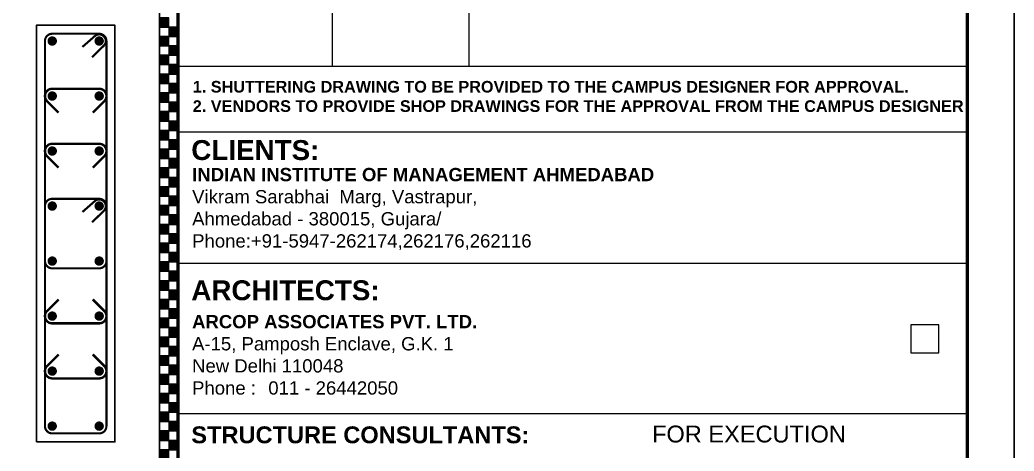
# Model space of a CAD drawing. Extents: x -200722 to 834823, y -494970 to 88783.
# Drawn here: x 410812 to 422456, y -88204 to -83154 of the extents above; entities that cross this region are included whole.
import ezdxf
from ezdxf.enums import TextEntityAlignment as Align

# ---------------------------------------------------------------- set-up
doc = ezdxf.new("R2010")
doc.units = 0
doc.header["$LTSCALE"] = 100
doc.header["$MEASUREMENT"] = 0
doc.layers.get('0').update_dxf_attribs({"linetype": 'CONTINUOUS'})
for name, color, linetype in [('5', 4, 'CONTINUOUS'), ('COL. SHED. STEEL.', 6, 'CONTINUOUS'), ('column', 240, 'CONTINUOUS'), ('STEEL', 6, 'CONTINUOUS'), ('TEXT', 2, 'CONTINUOUS')]:
    doc.layers.add(name, color=color, linetype=linetype)
doc.layers.add('9_PRINT BOUNDARY_NON PRINT', color=32, linetype='CONTINUOUS', plot=False)
doc.layers.add('9_TITLE TEXT', color=7, linetype='CONTINUOUS', lineweight=20)
doc.styles.add('AR', font='arial.ttf')
doc.styles.add('SANSSERIF', font='SAS_____.pfb', dxfattribs={"height": 325})
doc.styles.add('TITLES', font='arial.ttf')

# ---------------------------------------------------------------- blocks, each defined once
blk = doc.blocks.new('TITLE CHAIN')
at = {"layer": '9_TITLE TEXT'}
h = blk.add_hatch(color=256, dxfattribs=at)
h.dxf.hatch_style = 1
h.paths.add_polyline_path([(0, -391.62), (1, -391.62), (1, -390.62), (0, -390.62)])
h = blk.add_hatch(color=256, dxfattribs=at)
h.dxf.hatch_style = 1
h.paths.add_polyline_path([(1, -392.62), (2, -392.62), (2, -391.62), (1, -391.62)])
h = blk.add_hatch(color=256, dxfattribs=at)
h.dxf.hatch_style = 1
h.paths.add_polyline_path([(0, -393.62), (1, -393.62), (1, -392.62), (0, -392.62)])
h = blk.add_hatch(color=256, dxfattribs=at)
h.dxf.hatch_style = 1
h.paths.add_polyline_path([(1, -394.62), (2, -394.62), (2, -393.62), (1, -393.62)])
h = blk.add_hatch(color=256, dxfattribs=at)
h.dxf.hatch_style = 1
h.paths.add_polyline_path([(0, -395.62), (1, -395.62), (1, -394.62), (0, -394.62)])
h = blk.add_hatch(color=256, dxfattribs=at)
h.dxf.hatch_style = 1
h.paths.add_polyline_path([(1, -396.62), (2, -396.62), (2, -395.62), (1, -395.62)])
h = blk.add_hatch(color=256, dxfattribs=at)
h.dxf.hatch_style = 1
h.paths.add_polyline_path([(0, -397.62), (1, -397.62), (1, -396.62), (0, -396.62)])
h = blk.add_hatch(color=256, dxfattribs=at)
h.dxf.hatch_style = 1
h.paths.add_polyline_path([(1, -398.62), (2, -398.62), (2, -397.62), (1, -397.62)])
h = blk.add_hatch(color=256, dxfattribs=at)
h.dxf.hatch_style = 1
h.paths.add_polyline_path([(0, -399.62), (1, -399.62), (1, -398.62), (0, -398.62)])
h = blk.add_hatch(color=256, dxfattribs=at)
h.dxf.hatch_style = 1
h.paths.add_polyline_path([(1, -400.62), (2, -400.62), (2, -399.62), (1, -399.62)])
h = blk.add_hatch(color=256, dxfattribs=at)
h.dxf.hatch_style = 1
h.paths.add_polyline_path([(0, -401.62), (1, -401.62), (1, -400.62), (0, -400.62)])
h = blk.add_hatch(color=256, dxfattribs=at)
h.dxf.hatch_style = 1
h.paths.add_polyline_path([(1, -402.62), (2, -402.62), (2, -401.62), (1, -401.62)])
h = blk.add_hatch(color=256, dxfattribs=at)
h.dxf.hatch_style = 1
h.paths.add_polyline_path([(0, -403.62), (1, -403.62), (1, -402.62), (0, -402.62)])
h = blk.add_hatch(color=256, dxfattribs=at)
h.dxf.hatch_style = 1
h.paths.add_polyline_path([(1, -404.62), (2, -404.62), (2, -403.62), (1, -403.62)])
h = blk.add_hatch(color=256, dxfattribs=at)
h.dxf.hatch_style = 1
h.paths.add_polyline_path([(0, -405.62), (1, -405.62), (1, -404.62), (0, -404.62)])
h = blk.add_hatch(color=256, dxfattribs=at)
h.dxf.hatch_style = 1
h.paths.add_polyline_path([(1, -406.62), (2, -406.62), (2, -405.62), (1, -405.62)])
h = blk.add_hatch(color=256, dxfattribs=at)
h.dxf.hatch_style = 1
h.paths.add_polyline_path([(0, -407.62), (1, -407.62), (1, -406.62), (0, -406.62)])
h = blk.add_hatch(color=256, dxfattribs=at)
h.dxf.hatch_style = 1
h.paths.add_polyline_path([(1, -408.62), (2, -408.62), (2, -407.62), (1, -407.62)])
h = blk.add_hatch(color=256, dxfattribs=at)
h.dxf.hatch_style = 1
h.paths.add_polyline_path([(0, -409.62), (1, -409.62), (1, -408.62), (0, -408.62)])
h = blk.add_hatch(color=256, dxfattribs=at)
h.dxf.hatch_style = 1
h.paths.add_polyline_path([(1, -410.62), (2, -410.62), (2, -409.62), (1, -409.62)])
h = blk.add_hatch(color=256, dxfattribs=at)
h.dxf.hatch_style = 1
h.paths.add_polyline_path([(0, -411.62), (1, -411.62), (1, -410.62), (0, -410.62)])
h = blk.add_hatch(color=256, dxfattribs=at)
h.dxf.hatch_style = 1
h.paths.add_polyline_path([(1, -412.62), (2, -412.62), (2, -411.62), (1, -411.62)])
h = blk.add_hatch(color=256, dxfattribs=at)
h.dxf.hatch_style = 1
h.paths.add_polyline_path([(0, -413.62), (1, -413.62), (1, -412.62), (0, -412.62)])
h = blk.add_hatch(color=256, dxfattribs=at)
h.dxf.hatch_style = 1
h.paths.add_polyline_path([(1, -414.62), (2, -414.62), (2, -413.62), (1, -413.62)])
h = blk.add_hatch(color=256, dxfattribs=at)
h.dxf.hatch_style = 1
h.paths.add_polyline_path([(0, -415.62), (1, -415.62), (1, -414.62), (0, -414.62)])
h = blk.add_hatch(color=256, dxfattribs=at)
h.dxf.hatch_style = 1
h.paths.add_polyline_path([(1, -416.62), (2, -416.62), (2, -415.62), (1, -415.62)])
h = blk.add_hatch(color=256, dxfattribs=at)
h.dxf.hatch_style = 1
h.paths.add_polyline_path([(0, -417.62), (1, -417.62), (1, -416.62), (0, -416.62)])
h = blk.add_hatch(color=256, dxfattribs=at)
h.dxf.hatch_style = 1
h.paths.add_polyline_path([(1, -418.62), (2, -418.62), (2, -417.62), (1, -417.62)])
h = blk.add_hatch(color=256, dxfattribs=at)
h.dxf.hatch_style = 1
h.paths.add_polyline_path([(0, -419.62), (1, -419.62), (1, -418.62), (0, -418.62)])
h = blk.add_hatch(color=256, dxfattribs=at)
h.dxf.hatch_style = 1
h.paths.add_polyline_path([(1, -420.62), (2, -420.62), (2, -419.62), (1, -419.62)])
h = blk.add_hatch(color=256, dxfattribs=at)
h.dxf.hatch_style = 1
h.paths.add_polyline_path([(0, -421.62), (1, -421.62), (1, -420.62), (0, -420.62)])
h = blk.add_hatch(color=256, dxfattribs=at)
h.dxf.hatch_style = 1
h.paths.add_polyline_path([(1, -422.62), (2, -422.62), (2, -421.62), (1, -421.62)])
h = blk.add_hatch(color=256, dxfattribs=at)
h.dxf.hatch_style = 1
h.paths.add_polyline_path([(0, -423.62), (1, -423.62), (1, -422.62), (0, -422.62)])
h = blk.add_hatch(color=256, dxfattribs=at)
h.dxf.hatch_style = 1
h.paths.add_polyline_path([(1, -424.62), (2, -424.62), (2, -423.62), (1, -423.62)])
h = blk.add_hatch(color=256, dxfattribs=at)
h.dxf.hatch_style = 1
h.paths.add_polyline_path([(0, -425.62), (1, -425.62), (1, -424.62), (0, -424.62)])
h = blk.add_hatch(color=256, dxfattribs=at)
h.dxf.hatch_style = 1
h.paths.add_polyline_path([(1, -426.62), (2, -426.62), (2, -425.62), (1, -425.62)])
h = blk.add_hatch(color=256, dxfattribs=at)
h.dxf.hatch_style = 1
h.paths.add_polyline_path([(0, -427.62), (1, -427.62), (1, -426.62), (0, -426.62)])
h = blk.add_hatch(color=256, dxfattribs=at)
h.dxf.hatch_style = 1
h.paths.add_polyline_path([(1, -428.62), (2, -428.62), (2, -427.62), (1, -427.62)])
h = blk.add_hatch(color=256, dxfattribs=at)
h.dxf.hatch_style = 1
h.paths.add_polyline_path([(0, -429.62), (1, -429.62), (1, -428.62), (0, -428.62)])
h = blk.add_hatch(color=256, dxfattribs=at)
h.dxf.hatch_style = 1
h.paths.add_polyline_path([(1, -430.62), (2, -430.62), (2, -429.62), (1, -429.62)])
h = blk.add_hatch(color=256, dxfattribs=at)
h.dxf.hatch_style = 1
h.paths.add_polyline_path([(0, -431.62), (1, -431.62), (1, -430.62), (0, -430.62)])
h = blk.add_hatch(color=256, dxfattribs=at)
h.dxf.hatch_style = 1
h.paths.add_polyline_path([(1, -432.62), (2, -432.62), (2, -431.62), (1, -431.62)])
h = blk.add_hatch(color=256, dxfattribs=at)
h.dxf.hatch_style = 1
h.paths.add_polyline_path([(0, -433.62), (1, -433.62), (1, -432.62), (0, -432.62)])
h = blk.add_hatch(color=256, dxfattribs=at)
h.dxf.hatch_style = 1
h.paths.add_polyline_path([(1, -434.62), (2, -434.62), (2, -433.62), (1, -433.62)])
h = blk.add_hatch(color=256, dxfattribs=at)
h.dxf.hatch_style = 1
h.paths.add_polyline_path([(0, -435.62), (1, -435.62), (1, -434.62), (0, -434.62)])
h = blk.add_hatch(color=256, dxfattribs=at)
h.dxf.hatch_style = 1
h.paths.add_polyline_path([(1, -436.62), (2, -436.62), (2, -435.62), (1, -435.62)])
h = blk.add_hatch(color=256, dxfattribs=at)
h.dxf.hatch_style = 1
h.paths.add_polyline_path([(0, -437.62), (1, -437.62), (1, -436.62), (0, -436.62)])
for p, q in [((0, -584), (0, 0)), ((2, -584), (2, 0))]:
    blk.add_line(p, q, dxfattribs=at)
for points in [[(0, -391.62), (1, -391.62), (1, -390.62), (0, -390.62)], [(1, -392.62), (2, -392.62), (2, -391.62), (1, -391.62)], [(0, -393.62), (1, -393.62), (1, -392.62), (0, -392.62)], [(1, -394.62), (2, -394.62), (2, -393.62), (1, -393.62)], [(0, -395.62), (1, -395.62), (1, -394.62), (0, -394.62)], [(1, -396.62), (2, -396.62), (2, -395.62), (1, -395.62)], [(0, -397.62), (1, -397.62), (1, -396.62), (0, -396.62)], [(1, -398.62), (2, -398.62), (2, -397.62), (1, -397.62)], [(0, -399.62), (1, -399.62), (1, -398.62), (0, -398.62)], [(1, -400.62), (2, -400.62), (2, -399.62), (1, -399.62)], [(0, -401.62), (1, -401.62), (1, -400.62), (0, -400.62)], [(1, -402.62), (2, -402.62), (2, -401.62), (1, -401.62)], [(0, -403.62), (1, -403.62), (1, -402.62), (0, -402.62)], [(1, -404.62), (2, -404.62), (2, -403.62), (1, -403.62)], [(0, -405.62), (1, -405.62), (1, -404.62), (0, -404.62)], [(1, -406.62), (2, -406.62), (2, -405.62), (1, -405.62)], [(0, -407.62), (1, -407.62), (1, -406.62), (0, -406.62)], [(1, -408.62), (2, -408.62), (2, -407.62), (1, -407.62)], [(0, -409.62), (1, -409.62), (1, -408.62), (0, -408.62)], [(1, -410.62), (2, -410.62), (2, -409.62), (1, -409.62)], [(0, -411.62), (1, -411.62), (1, -410.62), (0, -410.62)], [(1, -412.62), (2, -412.62), (2, -411.62), (1, -411.62)], [(0, -413.62), (1, -413.62), (1, -412.62), (0, -412.62)], [(1, -414.62), (2, -414.62), (2, -413.62), (1, -413.62)], [(0, -415.62), (1, -415.62), (1, -414.62), (0, -414.62)], [(1, -416.62), (2, -416.62), (2, -415.62), (1, -415.62)], [(0, -417.62), (1, -417.62), (1, -416.62), (0, -416.62)], [(1, -418.62), (2, -418.62), (2, -417.62), (1, -417.62)], [(0, -419.62), (1, -419.62), (1, -418.62), (0, -418.62)], [(1, -420.62), (2, -420.62), (2, -419.62), (1, -419.62)], [(0, -421.62), (1, -421.62), (1, -420.62), (0, -420.62)], [(1, -422.62), (2, -422.62), (2, -421.62), (1, -421.62)], [(0, -423.62), (1, -423.62), (1, -422.62), (0, -422.62)], [(1, -424.62), (2, -424.62), (2, -423.62), (1, -423.62)], [(0, -425.62), (1, -425.62), (1, -424.62), (0, -424.62)], [(1, -426.62), (2, -426.62), (2, -425.62), (1, -425.62)], [(0, -427.62), (1, -427.62), (1, -426.62), (0, -426.62)], [(1, -428.62), (2, -428.62), (2, -427.62), (1, -427.62)], [(0, -429.62), (1, -429.62), (1, -428.62), (0, -428.62)], [(1, -430.62), (2, -430.62), (2, -429.62), (1, -429.62)], [(0, -431.62), (1, -431.62), (1, -430.62), (0, -430.62)], [(1, -432.62), (2, -432.62), (2, -431.62), (1, -431.62)], [(0, -433.62), (1, -433.62), (1, -432.62), (0, -432.62)], [(1, -434.62), (2, -434.62), (2, -433.62), (1, -433.62)], [(0, -435.62), (1, -435.62), (1, -434.62), (0, -434.62)], [(1, -436.62), (2, -436.62), (2, -435.62), (1, -435.62)], [(0, -437.62), (1, -437.62), (1, -436.62), (0, -436.62)]]:
    blk.add_lwpolyline(points, close=True, dxfattribs=at)

msp = doc.modelspace()

# ---------------------------------------------------------------- linework, layer by layer
at = {"color": 18, "true_color": 0x000000}
msp.add_lwpolyline([(330496.4, -104400.4), (421906.4, -104400.4), (421906.4, -40160.4), (330496.4, -40160.4)], close=True, dxfattribs=at)
at = {"layer": '5', "color": 7, "lineweight": -2}
msp.add_line((412446.4, -104400.4), (412446.4, -55100.4), dxfattribs=at)
at = {"layer": '9_PRINT BOUNDARY_NON PRINT', "color": 18, "true_color": 0x000000}
msp.add_lwpolyline([(329946.4, -104950.4), (422456.4, -104950.4), (422456.4, -39610.4), (329946.4, -39610.4)], close=True, dxfattribs=at)
at = {"layer": '9_TITLE TEXT', "color": 18, "true_color": 0x000000}
for p, q in [((412446.4, -103699.1), (412446.4, -40160.4)), ((414470, -79322.4), (414470, -83697.8)), ((416068.9, -79322.4), (416068.9, -83697.8)), ((421906.4, -84467.8), (412666.4, -84467.8)), ((421906.4, -86007.8), (412666.4, -86007.8)), ((421906.4, -87767.8), (412666.4, -87767.8))]:
    msp.add_line(p, q, dxfattribs=at)
at = {"layer": '9_TITLE TEXT', "color": 18, "lineweight": 50, "true_color": 0x000000}
msp.add_lwpolyline([(421906.4, -104400.4), (412666.4, -104400.4), (412666.4, -40160.4), (421906.4, -40160.4)], close=True, dxfattribs=at)
at = {"layer": '9_TITLE TEXT', "color": 18, "true_color": 0x000000}
for points in [[(421906.4, -40160.4), (421906.4, -104400.4)], [(412666.4, -83697.8), (421906.5, -83697.8)]]:
    msp.add_lwpolyline(points, dxfattribs=at)
msp.add_lwpolyline([(421573.7, -86723.6), (421245.2, -86723.6), (421245.2, -87052), (421573.7, -87052)], close=True, dxfattribs=at)
at = {"layer": 'COL. SHED. STEEL.', "color": 140, "linetype": 'Continuous', "const_width": 25}
msp.add_lwpolyline([(411190.6, -86063.9), (411740.6, -86063.9, 0.4142136), (411825.6, -85978.9), (411825.6, -85334.6, 0.4142136), (411740.6, -85249.6), (411190.6, -85249.6, 0.4142136), (411105.6, -85334.6), (411105.6, -85978.9, 0.4142136)], format="xyb", close=True, dxfattribs=at)
msp.add_lwpolyline([(411657.4, -85525.5), (411799.5, -85384.8, 0.9275277), (411689.9, -85276.2), (411544.8, -85403.5)], format="xyb", dxfattribs=at)
at = {"layer": 'column', "color": 4, "linetype": 'Continuous'}
msp.add_lwpolyline([(411005.6, -88096.8), (411925.6, -88096.8), (411925.6, -83216.8), (411005.6, -83216.8)], close=True, dxfattribs=at)
at = {"layer": 'STEEL', "color": 18, "true_color": 0x000000, "const_width": 25}
msp.add_lwpolyline([(411190.6, -87996.8), (411740.6, -87996.8, 0.4142136), (411825.6, -87911.8), (411825.6, -83401.8, 0.4142136), (411740.6, -83316.8), (411190.6, -83316.8, 0.4142136), (411105.6, -83401.8), (411105.6, -87911.8, 0.4142136)], format="xyb", close=True, dxfattribs=at)
at = {"layer": 'STEEL', "color": 18, "linetype": 'Continuous', "true_color": 0x000000, "const_width": 55}
for points in [[(411190.6, -83374.3, -1), (411190.6, -83429.3, -1)], [(411740.6, -83374.3, 1), (411740.6, -83429.3, 1)], [(411190.6, -84073.5, 1), (411190.6, -84018.5, 1)], [(411740.6, -84073.5, -1), (411740.6, -84018.5, -1)], [(411190.6, -84717.8, 1), (411190.6, -84662.8, 1)], [(411740.6, -84717.8, -1), (411740.6, -84662.8, -1)], [(411190.6, -85362.1, 1), (411190.6, -85307.1, 1)], [(411740.6, -85362.1, -1), (411740.6, -85307.1, -1)], [(411190.6, -86006.4, 1), (411190.6, -85951.4, 1)], [(411740.6, -86006.4, -1), (411740.6, -85951.4, -1)], [(411190.6, -86650.7, 1), (411190.6, -86595.7, 1)], [(411740.6, -86650.7, -1), (411740.6, -86595.7, -1)], [(411190.6, -87295, 1), (411190.6, -87240, 1)], [(411740.6, -87295, -1), (411740.6, -87240, -1)], [(411190.6, -87939.3, 1), (411190.6, -87884.3, 1)], [(411740.6, -87939.3, -1), (411740.6, -87884.3, -1)]]:
    msp.add_lwpolyline(points, format="xyb", close=True, dxfattribs=at)
at = {"layer": 'STEEL', "color": 18, "true_color": 0x000000, "const_width": 25}
msp.add_lwpolyline([(411657.4, -83592.6), (411799.5, -83451.9, 0.9275277), (411689.9, -83343.3), (411544.8, -83470.7)], format="xyb", dxfattribs=at)
at = {"layer": 'STEEL', "color": 40}
for points in [[(411265.5, -84241.2, 28, 28, 0), (411130.5, -84106.1, 28, 28, -0.6681786), (411190.6, -83961, 28, 28, 0), (411740.6, -83961, 28, 28, -0.6681786), (411800.7, -84106.1, 28, 28, 0), (411665.6, -84241.2, 0, 0, 0)], [(411265.5, -84885.5, 28, 28, 0), (411130.5, -84750.4, 28, 28, -0.6681786), (411190.6, -84605.3, 28, 28, 0), (411740.6, -84605.3, 28, 28, -0.6681786), (411800.7, -84750.4, 28, 28, 0), (411665.6, -84885.5, 0, 0, 0)], [(411265.5, -86428, 28, 28, 0), (411130.5, -86563.1, 28, 28, 0.6681786), (411190.6, -86708.2, 28, 28, 0), (411740.6, -86708.2, 28, 28, 0.6681786), (411800.7, -86563.1, 28, 28, 0), (411665.6, -86428, 0, 0, 0)], [(411265.5, -87072.3, 28, 28, 0), (411130.5, -87207.4, 28, 28, 0.6681786), (411190.6, -87352.5, 28, 28, 0), (411740.6, -87352.5, 28, 28, 0.6681786), (411800.7, -87207.4, 28, 28, 0), (411665.6, -87072.3, 0, 0, 0)]]:
    msp.add_lwpolyline(points, format="xyseb", dxfattribs=at)

# ---------------------------------------------------------------- block references
at = {"color": 18, "true_color": 0x000000, "xscale": 110, "yscale": 110, "zscale": 110}
msp.add_blockref('TITLE CHAIN', (412446.4, -40160.4), dxfattribs=at)

# ---------------------------------------------------------------- texts
at = {"layer": '9_TITLE TEXT', "color": 18, "linetype": 'ByBlock', "true_color": 0x000000, "insert": (412836.8, -83869.3), "char_height": 135.895, "width": 9183.301, "attachment_point": 1, "style": 'TITLES'}
msp.add_mtext('{\\fArial|b1|i0|c0|p34;1. SHUTTERING DRAWING TO BE PROVIDED TO THE CAMPUS DESIGNER FOR APPROVAL.\\P2. VENDORS TO PROVIDE SHOP DRAWINGS FOR THE APPROVAL FROM THE CAMPUS DESIGNER}', dxfattribs=at)
at = {"layer": '9_TITLE TEXT', "color": 18, "lineweight": 25, "true_color": 0x000000, "attachment_point": 1, "style": 'TITLES'}
for s, insert, char_height, width in [('{\\fArial|b1|i0|c0|p34;CLIENTS:}', (412819.3, -84562.2), 232.963, 7813.359), ('{\\fArial|b1|i0|c0|p34;ARCHITECTS:}', (412819.3, -86204.1), 232.963, 7813.359), ('{\\fArial|b1|i0|c0|p34;STRUCTURE CONSULTANTS:}', (412820, -87914.7), 197.738, 7847.969)]:
    msp.add_mtext(s, dxfattribs=dict(at, insert=insert, char_height=char_height, width=width))
at = {"layer": '9_TITLE TEXT', "color": 18, "true_color": 0x000000, "attachment_point": 1, "style": 'SANSSERIF'}
for s, insert, char_height, width in [('\\pxsm1;{\\fArial|b1|i0|c0|p34;INDIAN INSTITUTE OF MANAGEMENT AHMEDABAD\\fArial|b0|i0|c0|p34;\\PVikram Sarabhai  Marg, Vastrapur, \\PAhmedabad - 380015, Gujara/\\PPhone:+91-5947-262174,262176,262116}', (412829.7, -84888), 155.309, 9512.229), ('{\\fArial|b0|i0|c0|p34;\\P\\pxsm1;\\fArial|b1|i0|c0|p34;\\H0.69613x;ARCOP ASSOCIATES PVT. LTD.\\fArial|b0|i0|c0|p34;\\PA-15, Pamposh Enclave, G.K. 1\\PNew Delhi 110048\\PPhone :^I011 - 26442050}', (412828.8, -86238.5), 223.105, 9689.289)]:
    msp.add_mtext(s, dxfattribs=dict(at, insert=insert, char_height=char_height, width=width))
at = {"layer": 'TEXT', "color": 7, "style": 'AR'}
msp.add_text('FOR EXECUTION', height=197.66, dxfattribs=at).set_placement((419350.9, -88004), align=Align.MIDDLE)

doc.saveas('drawing.dxf')
